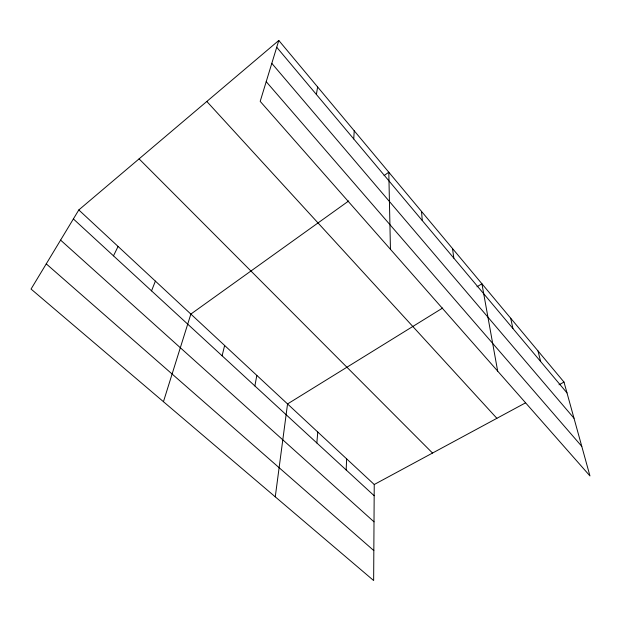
<?xml version="1.0" encoding="UTF-8"?>
<svg xmlns="http://www.w3.org/2000/svg" width="621" height="621" viewBox="0 0 621 621"><rect width="100%" height="100%" fill="white"/><g stroke="black" fill="none" stroke-linecap="round" stroke-linejoin="round"><path stroke-width="0.93" d="M78.805 209.945L374.238 484.512L373.648 580.542L31.05 289.052L78.805 209.945L278.806 40.458L564 382.078L589.95 475.919L260.191 101.363L278.806 40.458M346.161 469.957L346.642 458.865M353.737 138.949L354.218 130.798M316.842 442.975L317.773 432.037M275.266 496.831L287.546 403.945L442.657 308.024M316.384 94.47L317.618 86.956M254.874 385.959L256.822 375.394M222.108 355.802L224.631 345.47M163.447 401.694L190.857 314.079L348.73 200.932M151.547 290.869L155.382 281.111M113.488 255.844L118.083 246.444M384.089 175.588L388.8 172.211L390.454 249.316M476.998 286.786L481.912 283.75L497.669 371.102M374.238 484.512L525.614 402.804M559.001 384.779L564 382.078M46.257 263.863L373.834 550.594M60.594 240.11L374.005 521.819M73.379 218.941L374.168 495.729M139.081 158.867L432.519 453.051M206.816 101.464L496.878 418.313M266.215 81.669L581.784 446.375M271.804 63.358L573.998 418.228M276.733 47.25L566.996 392.907M538.011 350.943L540.65 361.531M510.679 318.208L512.923 328.517M452.507 248.524L453.827 258.134M421.512 211.396L422.296 220.587"/></g></svg>
